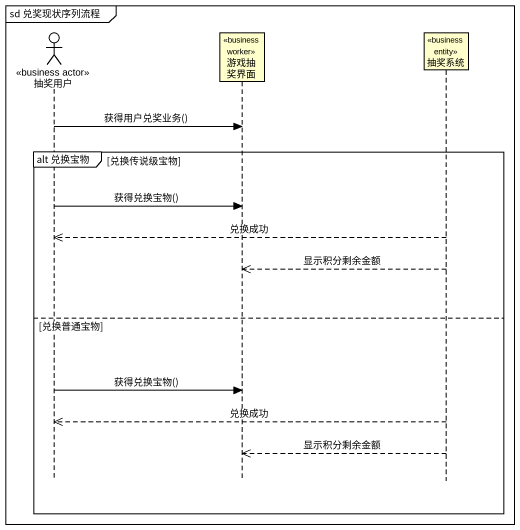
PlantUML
@startuml
mainframe sd 兑奖现状序列流程
hide footbox
actor 抽奖用户 <<business actor>>
participant 游戏抽奖界面 <<business worker>>
participant 抽奖系统 <<business entity>>

抽奖用户 -> 游戏抽奖界面 : 获得用户兑奖业务()
group alt 兑换宝物 [兑换传说级宝物]
  抽奖用户 -> 游戏抽奖界面 : 获得兑换宝物()
  抽奖系统 -->> 抽奖用户 : 兑换成功
  抽奖系统 -->> 游戏抽奖界面 : 显示积分剩余金额
else 兑换普通宝物
  抽奖用户 -> 游戏抽奖界面 : 获得兑换宝物()
  抽奖系统 -->> 抽奖用户 : 兑换成功
  抽奖系统 -->> 游戏抽奖界面 : 显示积分剩余金额
end
@enduml
